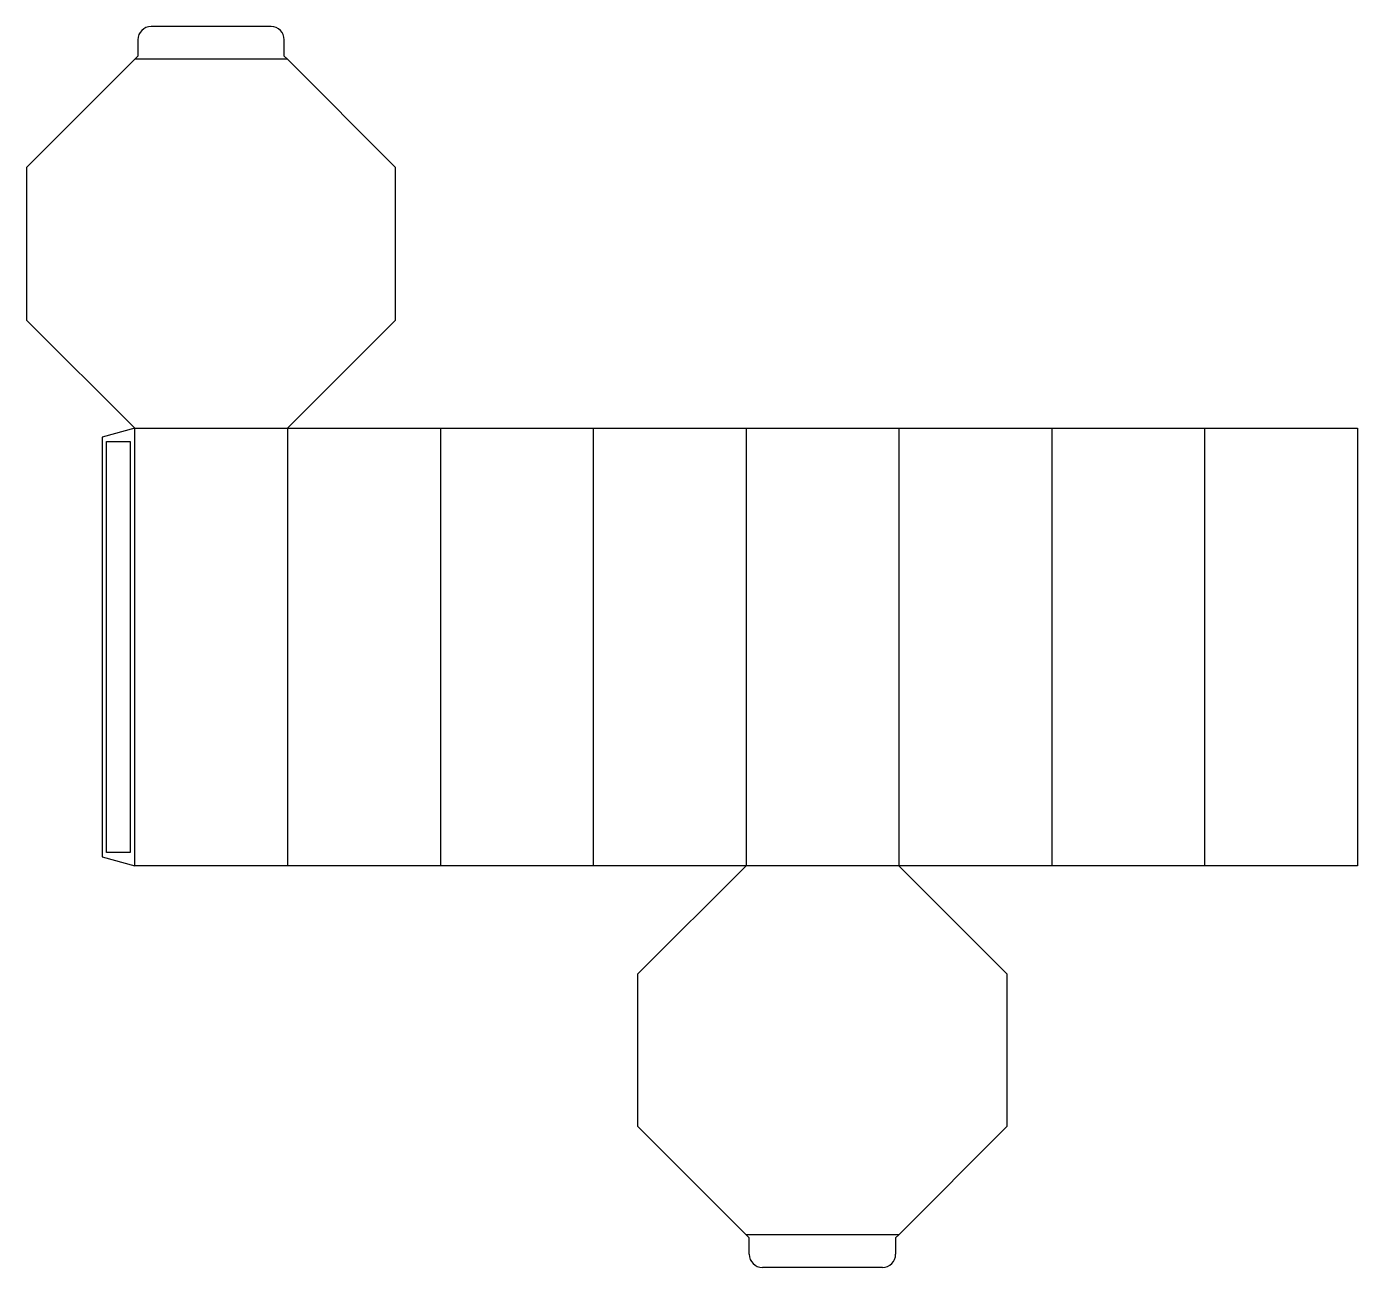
# Model space of a CAD drawing. Header units: millimetres. Extents: x 0 to 611, y 0 to 570.
import ezdxf

# ---------------------------------------------------------------- set-up
doc = ezdxf.new("R2010")
doc.units = ezdxf.units.MM
for name, color, linetype in [('CREASE', 5, 'CONTINUOUS'), ('CUT', 1, 'CONTINUOUS'), ('GLUE', 2, 'CONTINUOUS')]:
    doc.layers.add(name, color=color, linetype=linetype)

msp = doc.modelspace()

# ---------------------------------------------------------------- linework, layer by layer
at = {"layer": 'CREASE'}
for p, q in [((119.816, 554.79), (49.629, 554.79)), ((49.629, 184.445), (49.629, 385.345)), ((49.629, 385.345), (119.816, 385.345)), ((119.816, 385.345), (119.816, 184.445)), ((190.002, 385.345), (190.002, 184.445)), ((260.188, 385.345), (260.188, 184.445)), ((330.375, 385.345), (330.375, 184.445)), ((400.561, 385.345), (400.561, 184.445)), ((470.748, 385.345), (470.748, 184.445)), ((540.934, 385.345), (540.934, 184.445)), ((400.561, 184.445), (330.375, 184.445)), ((400.561, 15), (330.375, 15))]:
    msp.add_line(p, q, dxfattribs=at)
at = {"layer": 'CUT'}
for p, q in [((112.316, 569.79), (57.129, 569.79)), ((51.129, 563.79), (51.129, 556.29)), ((118.316, 556.29), (118.316, 563.79)), ((51.129, 556.29), (49.629, 554.79)), ((119.816, 554.79), (118.316, 556.29)), ((49.629, 554.79), (0, 505.161)), ((169.445, 505.161), (119.816, 554.79)), ((0, 505.161), (0, 434.974)), ((169.445, 434.974), (169.445, 505.161)), ((0, 434.974), (49.629, 385.345)), ((119.816, 385.345), (169.445, 434.974)), ((49.629, 385.345), (34.629, 381.326)), ((119.816, 385.345), (190.002, 385.345)), ((190.002, 385.345), (260.188, 385.345)), ((260.188, 385.345), (330.375, 385.345)), ((330.375, 385.345), (400.561, 385.345)), ((400.561, 385.345), (470.748, 385.345)), ((470.748, 385.345), (540.934, 385.345)), ((540.934, 385.345), (611.12, 385.345)), ((611.12, 385.345), (611.12, 184.445)), ((34.629, 381.326), (34.629, 188.464)), ((34.629, 188.464), (49.629, 184.445)), ((119.816, 184.445), (49.629, 184.445)), ((190.002, 184.445), (119.816, 184.445)), ((260.188, 184.445), (190.002, 184.445)), ((330.375, 184.445), (260.188, 184.445)), ((280.746, 134.816), (330.375, 184.445)), ((470.748, 184.445), (400.561, 184.445)), ((400.561, 184.445), (450.191, 134.816)), ((540.934, 184.445), (470.748, 184.445)), ((611.12, 184.445), (540.934, 184.445)), ((280.746, 64.629), (280.746, 134.816)), ((450.191, 134.816), (450.191, 64.629)), ((330.375, 15), (280.746, 64.629)), ((450.191, 64.629), (400.561, 15)), ((331.875, 13.5), (330.375, 15)), ((331.875, 6), (331.875, 13.5)), ((400.561, 15), (399.061, 13.5)), ((399.061, 13.5), (399.061, 6)), ((393.061, 0), (337.875, 0))]:
    msp.add_line(p, q, dxfattribs=at)
for centre, start, end in [((57.129, 563.79), 90, 180), ((112.316, 563.79), 0, 90), ((337.875, 6), 180, 270), ((393.061, 6), 270, 0)]:
    msp.add_arc(centre, 6, start, end, dxfattribs=at)
at = {"layer": 'GLUE'}
for p, q in [((36.629, 379.326), (47.629, 379.326)), ((36.629, 190.464), (36.629, 379.326)), ((47.629, 379.326), (47.629, 190.464)), ((47.629, 190.464), (36.629, 190.464))]:
    msp.add_line(p, q, dxfattribs=at)

doc.saveas('drawing.dxf')
